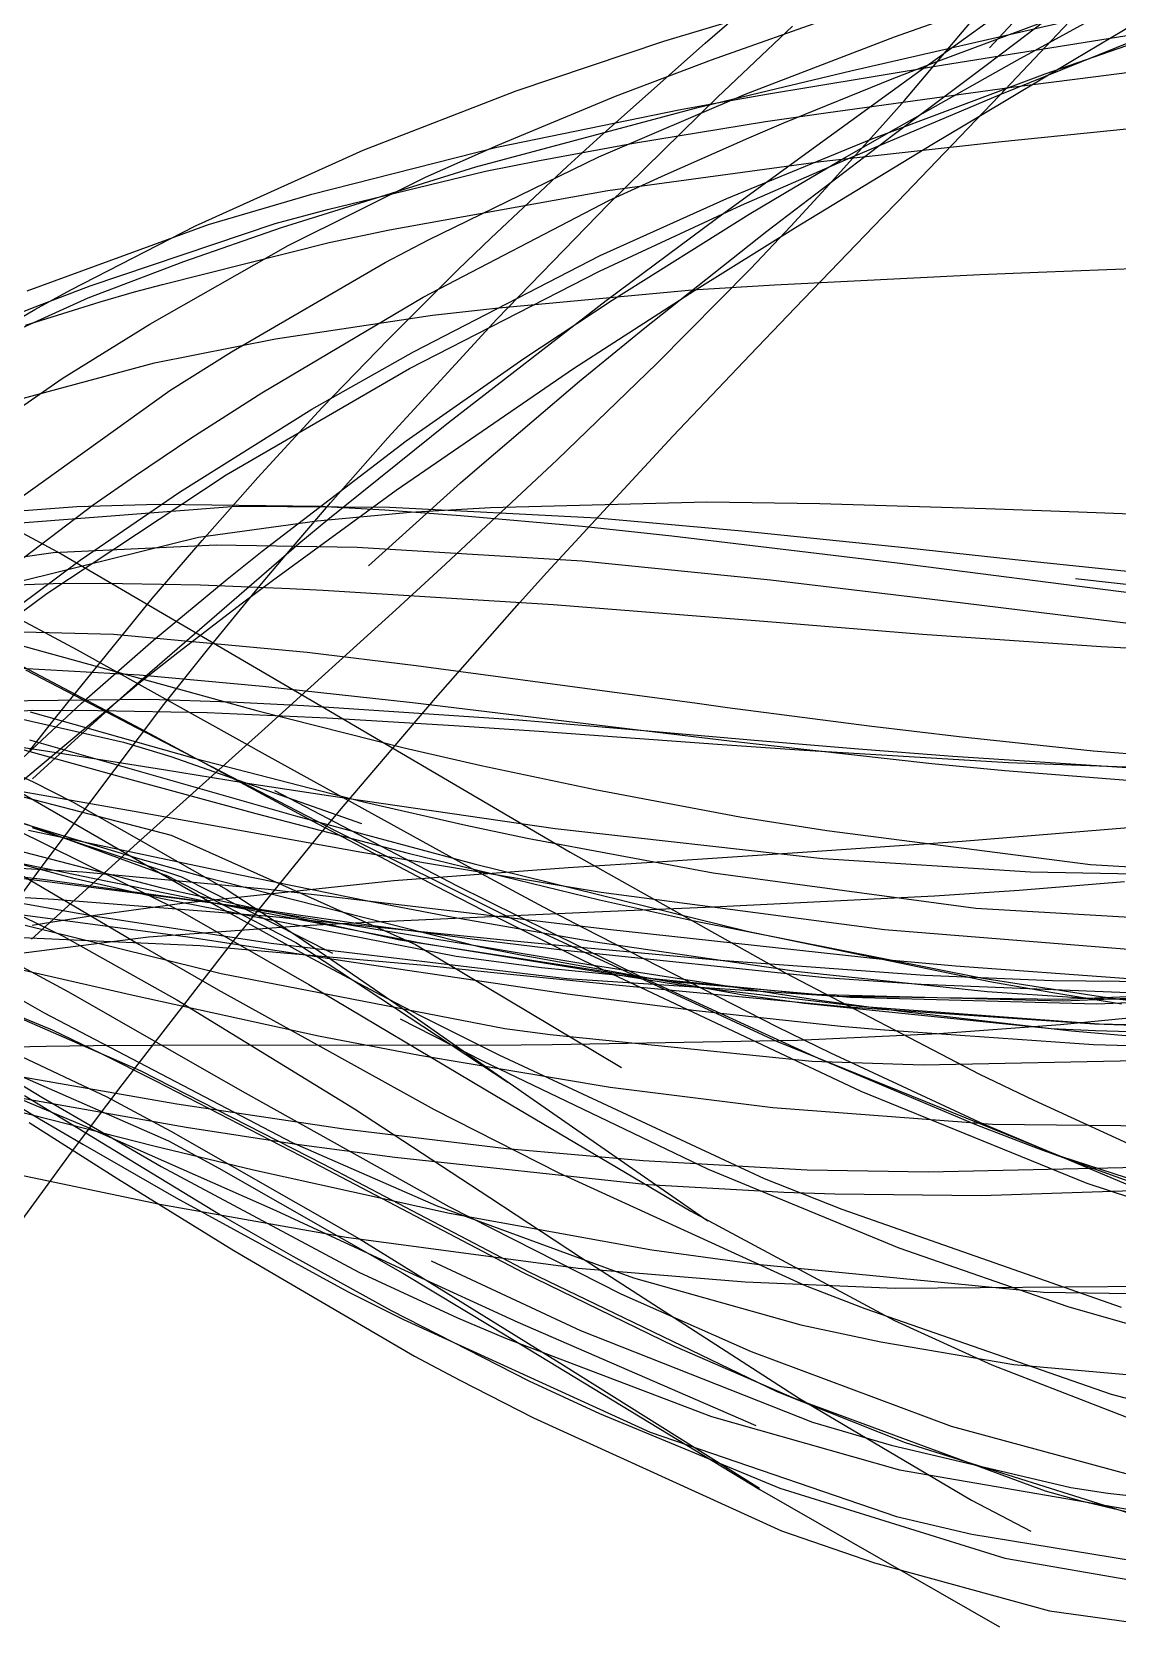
# Model space of a CAD drawing. Header units: metres. Extents: x -233 to 379, y -58 to 1087.
# Drawn here: x -15.9 to 26.9, y 376 to 439.7 of the extents above; entities that cross this region are included whole.
import ezdxf

# ---------------------------------------------------------------- set-up
doc = ezdxf.new("R2010")
doc.units = ezdxf.units.M

msp = doc.modelspace()

# ---------------------------------------------------------------- linework, layer by layer
for p, q in [((8.995, 439.345, -1234.188), (15.763, 441.375, -1228.329)), ((10.626, 439.264, -1244.518), (13.385, 441.65, -1240.085)), ((18.49, 437.007, -1206.075), (22.673, 441.962, -1197.32)), ((21.851, 439.075, -1227.184), (24.347, 441.779, -1222.36)), ((22.84, 439.253, -1232.904), (25.974, 441.634, -1227.749)), ((18.094, 439.511, -1222.006), (22.528, 441.083, -1217.765)), ((19.744, 438.534, -1218.497), (26.759, 441.149, -1211.564)), ((22.237, 437.199, -1240.064), (26.011, 441.196, -1232.537)), ((24.048, 437.965, -1230.729), (31.298, 440.901, -1223.142)), ((10.876, 438.605, -1229.926), (15.791, 440.343, -1225.581)), ((16.374, 438.167, -1225.629), (25.094, 440.173, -1218.749)), ((18.673, 437.867, -1247.713), (22.172, 440.39, -1243.511)), ((22.932, 438.588, -1240.84), (26.273, 440.428, -1237.069)), ((25.188, 438.619, -1237.744), (28.103, 440.358, -1234.408)), ((11.118, 437.13, -1244.3), (14.07, 439.936, -1239.086)), ((12.251, 437.264, -1227.543), (18.094, 439.511, -1222.006)), ((19.95, 438.393, -1229.636), (27.919, 439.667, -1223.56)), ((3.183, 437.381, -1239.156), (8.995, 439.345, -1234.188)), ((6.506, 435.594, -1250.716), (10.626, 439.264, -1244.518)), ((21.654, 438.359, -1234.797), (22.84, 439.253, -1232.904)), ((24.045, 438.058, -1227.539), (27.563, 439.275, -1224.395)), ((7.096, 437.169, -1233.255), (10.876, 438.605, -1229.926)), ((14.716, 437.529, -1233.486), (19.95, 438.393, -1229.636)), ((18.002, 437.859, -1220.208), (19.744, 438.534, -1218.497)), ((18.029, 435.637, -1240.288), (21.654, 438.359, -1234.797)), ((21.485, 436.409, -1241.822), (25.188, 438.619, -1237.744)), ((21.879, 438.004, -1242.006), (22.932, 438.588, -1240.84)), ((25.928, 437.934, -1211.032), (28.719, 438.293, -1208.87)), ((13.135, 437.403, -1228.14), (16.374, 438.167, -1225.629)), ((13.733, 436.117, -1224.383), (18.002, 437.859, -1220.208)), ((14.886, 435.129, -1252.087), (18.673, 437.867, -1247.713)), ((17.173, 435.48, -1233.55), (24.045, 438.058, -1227.539)), ((17.96, 435.788, -1246.194), (21.879, 438.004, -1242.006)), ((22.268, 437.237, -1232.542), (24.048, 437.965, -1230.729)), ((22.722, 437.525, -1213.474), (25.928, 437.934, -1211.032)), ((-2.86, 435.047, -1244.276), (3.183, 437.381, -1239.156)), ((2.45, 435.24, -1237.341), (7.096, 437.169, -1233.255)), ((6.434, 434.778, -1233.028), (12.251, 437.264, -1227.543)), ((6.813, 432.909, -1251.362), (11.118, 437.13, -1244.3)), ((10.289, 436.715, -1230.324), (13.135, 437.403, -1228.14)), ((11.108, 436.907, -1236.093), (13.135, 437.26, -1234.634)), ((13.135, 437.26, -1234.634), (14.716, 437.529, -1233.486)), ((15.395, 436.523, -1218.946), (22.722, 437.525, -1213.474)), ((16.163, 434.667, -1238.517), (22.268, 437.237, -1232.542)), ((17.76, 436.168, -1207.554), (18.49, 437.007, -1206.075)), ((18.21, 433.007, -1247.59), (22.237, 437.199, -1240.064)), ((1.594, 434.383, -1236.9), (10.289, 436.715, -1230.324)), ((2.422, 435.161, -1242.223), (9.659, 436.647, -1237.13)), ((9.659, 436.647, -1237.13), (11.108, 436.907, -1236.093)), ((13.007, 436.174, -1220.717), (15.395, 436.523, -1218.946)), ((19.572, 435.264, -1243.873), (21.485, 436.409, -1241.822)), ((7.808, 435.322, -1224.563), (13.007, 436.174, -1220.717)), ((12.347, 435.532, -1225.736), (13.733, 436.117, -1224.383)), ((15.381, 433.527, -1212.193), (17.76, 436.168, -1207.554)), ((16.066, 434.698, -1248.164), (17.96, 435.788, -1246.194)), ((22.204, 435.375, -1215.159), (29.825, 436.152, -1209.502)), ((-9.47, 432.064, -1249.839), (-2.86, 435.047, -1244.276)), ((-4.877, 433.311, -1247.313), (2.422, 435.161, -1242.223)), ((-0.392, 433.975, -1239.838), (2.45, 435.24, -1237.341)), ((4.103, 434.637, -1227.312), (7.808, 435.322, -1224.563)), ((5.202, 434.409, -1252.609), (6.506, 435.594, -1250.716)), ((9.05, 434.076, -1228.947), (12.347, 435.532, -1225.736)), ((11.08, 432.348, -1256.32), (14.886, 435.129, -1252.087)), ((11.482, 433.134, -1238.429), (17.173, 435.48, -1233.55)), ((13.059, 431.843, -1247.247), (18.029, 435.637, -1240.288)), ((14.199, 431.993, -1249.36), (19.572, 435.264, -1243.873)), ((15.191, 434.595, -1220.306), (22.204, 435.375, -1215.159)), ((-6.071, 431.988, -1242.648), (1.594, 434.383, -1236.9)), ((-0.28, 431.501, -1239.341), (6.434, 434.778, -1233.028)), ((1.967, 434.209, -1228.902), (4.103, 434.637, -1227.312)), ((2.181, 431.573, -1256.8), (5.202, 434.409, -1252.609)), ((6.799, 433.451, -1226.48), (15.191, 434.595, -1220.306)), ((12.06, 432.871, -1242.39), (16.163, 434.667, -1238.517)), ((14.186, 433.599, -1250.078), (16.066, 434.698, -1248.164)), ((-5.818, 431.278, -1244.613), (-0.392, 433.975, -1239.838)), ((-4.263, 432.707, -1233.601), (1.967, 434.209, -1228.902)), ((6.831, 433.052, -1231.106), (9.05, 434.076, -1228.947)), ((-8.957, 432.107, -1250.159), (-4.877, 433.311, -1247.313)), ((-1.82, 431.895, -1232.928), (6.799, 433.451, -1226.48)), ((6.493, 430.882, -1242.633), (11.482, 433.134, -1238.429)), ((12.371, 432.519, -1251.888), (14.186, 433.599, -1250.078)), ((14.009, 432.045, -1214.784), (15.381, 433.527, -1212.193)), ((-6.322, 432.153, -1235.17), (-4.263, 432.707, -1233.601)), ((-0.495, 429.25, -1238.226), (6.831, 433.052, -1231.106)), ((2.416, 428.381, -1257.999), (6.813, 432.909, -1251.362)), ((6.463, 430.273, -1247.463), (12.06, 432.871, -1242.39)), ((6.967, 429.131, -1257.011), (12.371, 432.519, -1251.888)), ((17.619, 432.394, -1248.667), (18.21, 433.007, -1247.59)), ((-16.107, 429.492, -1255.183), (-8.957, 432.107, -1250.159)), ((-14.383, 429.533, -1253.954), (-9.47, 432.064, -1249.839)), ((-13.621, 429.697, -1240.874), (-6.322, 432.153, -1235.17)), ((-9.93, 430.651, -1245.536), (-6.071, 431.988, -1242.648)), ((-4.198, 431.405, -1234.728), (-1.82, 431.895, -1232.928)), ((6.729, 429.109, -1260.963), (11.08, 432.348, -1256.32)), ((8.254, 428.034, -1253.446), (13.059, 431.843, -1247.247)), ((10.211, 429.506, -1253.245), (14.199, 431.993, -1249.36)), ((12.419, 430.368, -1217.699), (14.009, 432.045, -1214.784)), ((14.184, 428.827, -1254.651), (17.619, 432.394, -1248.667)), ((-11.275, 428.185, -1249.422), (-5.818, 431.278, -1244.613)), ((-10.775, 429.75, -1239.805), (-4.198, 431.405, -1234.728)), ((-1.989, 430.613, -1240.947), (-0.28, 431.501, -1239.341)), ((0.887, 430.33, -1258.539), (2.181, 431.573, -1256.8)), ((-13.698, 429.223, -1248.356), (-9.93, 430.651, -1245.536)), ((-8.054, 427.084, -1246.639), (-1.989, 430.613, -1240.947)), ((-0.874, 427.091, -1248.701), (6.493, 430.882, -1242.633)), ((-1.862, 427.592, -1262.078), (0.887, 430.33, -1258.539)), ((-1.029, 426.428, -1253.902), (6.463, 430.273, -1247.463)), ((8.719, 426.631, -1224.09), (12.419, 430.368, -1217.699)), ((13.362, 429.733, -1221.156), (21.478, 430.142, -1215.769)), ((21.478, 430.142, -1215.769), (23.766, 430.231, -1214.228)), ((23.766, 430.231, -1214.228), (27.824, 430.382, -1211.463)), ((-15.802, 428.76, -1255.14), (-14.383, 429.533, -1253.954)), ((-15.793, 428.869, -1242.599), (-13.621, 429.697, -1240.874)), ((-13.23, 429.059, -1241.726), (-11.867, 429.45, -1240.658)), ((-11.867, 429.45, -1240.658), (-10.775, 429.75, -1239.805)), ((2.366, 428.814, -1228.449), (10.117, 429.529, -1223.3)), ((5.438, 426.427, -1257.664), (10.211, 429.506, -1253.245)), ((10.117, 429.529, -1223.3), (13.362, 429.733, -1221.156)), ((-21.746, 425.573, -1254.405), (-13.698, 429.223, -1248.356)), ((-18.867, 426.972, -1257.695), (-15.802, 428.76, -1255.14)), ((-17.354, 428.237, -1243.85), (-15.793, 428.869, -1242.599)), ((-16.168, 428.135, -1244.057), (-13.23, 429.059, -1241.726)), ((-6.857, 425.474, -1244.401), (-0.495, 429.25, -1238.226)), ((-0.119, 428.533, -1230.112), (2.366, 428.814, -1228.449)), ((0.515, 424.306, -1267.222), (6.729, 429.109, -1260.963)), ((3.479, 426.829, -1260.168), (6.967, 429.131, -1257.011)), ((12.401, 426.969, -1257.639), (14.184, 428.827, -1254.651)), ((-14.723, 426.031, -1252.465), (-11.275, 428.185, -1249.422)), ((-6.31, 427.598, -1234.325), (-0.119, 428.533, -1230.112)), ((-1.884, 423.689, -1263.957), (2.416, 428.381, -1257.999)), ((5.677, 425.927, -1256.597), (8.254, 428.034, -1253.446)), ((-11.088, 426.658, -1237.649), (-6.31, 427.598, -1234.325)), ((-4.467, 424.887, -1265.27), (-1.862, 427.592, -1262.078)), ((-10.478, 425.562, -1248.913), (-8.054, 427.084, -1246.639)), ((-4.88, 424.821, -1251.943), (-0.874, 427.091, -1248.701)), ((-1.157, 423.571, -1264.151), (3.479, 426.829, -1260.168)), ((9.36, 423.763, -1262.496), (12.401, 426.969, -1257.639)), ((-17.976, 424.795, -1242.613), (-11.088, 426.658, -1237.649)), ((-8.262, 422.231, -1259.772), (-1.029, 426.428, -1253.902)), ((-1.558, 421.624, -1263.685), (5.438, 426.427, -1257.664)), ((4.791, 422.829, -1230.416), (8.719, 426.631, -1224.09)), ((-18.838, 423.192, -1256.097), (-14.723, 426.031, -1252.465)), ((-17.095, 420.82, -1255.092), (-10.478, 425.562, -1248.913)), ((-9.655, 423.682, -1247.112), (-6.857, 425.474, -1244.401)), ((1.91, 422.72, -1260.937), (5.677, 425.927, -1256.597)), ((-10.093, 421.552, -1256.078), (-4.88, 424.821, -1251.943)), ((-7.013, 422.127, -1268.241), (-4.467, 424.887, -1265.27)), ((-4.245, 420.467, -1271.768), (0.515, 424.306, -1267.222)), ((-11.839, 422.212, -1249.227), (-9.655, 423.682, -1247.112)), ((-6.843, 419.218, -1268.714), (-1.157, 423.571, -1264.151)), ((-4.141, 421.128, -1266.911), (-1.884, 423.689, -1263.957)), ((5.023, 419.07, -1268.916), (9.36, 423.763, -1262.496)), ((-22.075, 423.075, -1209.349), (-14.768, 419.116, -1201.493)), ((0.385, 418.711, -1236.996), (4.791, 422.829, -1230.416)), ((0.982, 421.914, -1261.976), (1.91, 422.72, -1260.937)), ((-15.328, 417.553, -1265.175), (-8.262, 422.231, -1259.772)), ((-13.502, 421.05, -1250.835), (-11.839, 422.212, -1249.227)), ((-9.211, 419.649, -1270.693), (-7.013, 422.127, -1268.241)), ((-2.643, 418.642, -1265.83), (0.982, 421.914, -1261.976)), ((-18.012, 417.63, -1255.176), (-13.502, 421.05, -1250.835)), ((-16.545, 420.334, -1236.044), (-7.865, 421.005, -1229.191)), ((-14.152, 420.987, -1233.43), (-10.936, 421.073, -1230.995)), ((-14.021, 418.863, -1259.136), (-10.093, 421.552, -1256.078)), ((-10.936, 421.073, -1230.995), (-4.574, 420.993, -1226.275)), ((-7.865, 421.005, -1229.191), (-1.8, 420.966, -1224.577)), ((-6.437, 418.065, -1267.621), (-1.558, 421.624, -1263.685)), ((-5.926, 419.046, -1269.155), (-4.141, 421.128, -1266.911)), ((-4.574, 420.993, -1226.275), (-2.001, 420.85, -1224.409)), ((2.167, 420.947, -1221.779), (10.692, 421.171, -1215.117)), ((10.692, 421.171, -1215.117), (15.15, 421.106, -1211.687)), ((15.15, 421.106, -1211.687), (21.699, 420.913, -1206.639)), ((-18.49, 420.658, -1236.795), (-14.152, 420.987, -1233.43)), ((-9.345, 419.771, -1231.132), (-4.671, 420.425, -1227.259)), ((-5.391, 419.525, -1272.839), (-4.245, 420.467, -1271.768)), ((-4.671, 420.425, -1227.259), (-1.001, 420.759, -1224.296)), ((-2.001, 420.85, -1224.409), (0.984, 420.634, -1222.259)), ((-1.8, 420.966, -1224.577), (6.358, 420.536, -1218.486)), ((-1.001, 420.759, -1224.296), (2.167, 420.947, -1221.779)), ((0.984, 420.634, -1222.259), (5.779, 420.205, -1218.829)), ((6.358, 420.536, -1218.486), (8.418, 420.361, -1216.962)), ((8.418, 420.361, -1216.962), (12.084, 420.021, -1214.245)), ((21.699, 420.913, -1206.639), (25.356, 420.775, -1203.785)), ((25.356, 420.775, -1203.785), (27.775, 420.685, -1201.87)), ((-22.78, 419.957, -1209.553), (-14.13, 415.336, -1200.186)), ((-17.347, 417.807, -1238.114), (-9.345, 419.771, -1231.132)), ((5.779, 420.205, -1218.829), (9.322, 419.826, -1216.305)), ((9.322, 419.826, -1216.305), (18.199, 418.766, -1209.964)), ((12.084, 420.021, -1214.245), (18.625, 419.35, -1209.366)), ((-22.995, 418.001, -1240.956), (-15.082, 419.177, -1234.541)), ((-15.082, 419.177, -1234.541), (-8.657, 419.472, -1229.539)), ((-14.768, 419.116, -1201.493), (-12.922, 418.047, -1199.755)), ((-11.667, 414.093, -1278.375), (-5.391, 419.525, -1272.839)), ((-11.174, 417.357, -1272.795), (-9.211, 419.649, -1270.693)), ((-8.657, 419.472, -1229.539), (-3.096, 419.388, -1225.316)), ((-8.218, 418.123, -1269.781), (-6.843, 419.218, -1268.714)), ((-3.096, 419.388, -1225.316), (5.787, 418.848, -1218.68)), ((18.625, 419.35, -1209.366), (22.853, 418.893, -1206.158)), ((-18.124, 415.806, -1262.265), (-14.021, 418.863, -1259.136)), ((-6.859, 417.939, -1270.3), (-5.926, 419.046, -1269.155)), ((-1.57, 416.913, -1239.789), (0.385, 418.711, -1236.996)), ((4.393, 418.38, -1269.82), (5.023, 419.07, -1268.916)), ((5.787, 418.848, -1218.68), (13.205, 418.09, -1213.182)), ((18.199, 418.766, -1209.964), (27.44, 417.579, -1203.217)), ((22.853, 418.893, -1206.158), (31.169, 418.023, -1199.674)), ((-19.445, 417.806, -1232.05), (-14.714, 417.959, -1228.572)), ((-14.714, 417.959, -1228.572), (-12.352, 417.952, -1226.892)), ((-12.922, 418.047, -1199.755), (-4.362, 413.024, -1192.233)), ((-12.352, 417.952, -1226.892), (-9.274, 417.89, -1224.742)), ((-11.126, 415.708, -1271.962), (-8.218, 418.123, -1269.781)), ((-9.274, 417.89, -1224.742), (-5.742, 417.757, -1222.325)), ((-8.998, 415.329, -1272.822), (-6.859, 417.939, -1270.3)), ((-7.62, 417.181, -1268.55), (-6.437, 418.065, -1267.621)), ((3.316, 417.19, -1271.338), (4.393, 418.38, -1269.82)), ((13.205, 418.09, -1213.182), (20.789, 417.18, -1207.504)), ((25.24, 418.145, -1203.9), (32.575, 417.325, -1198.271)), ((-20.721, 413.553, -1269.087), (-15.328, 417.553, -1265.175)), ((-14.559, 413.189, -1276.199), (-11.174, 417.357, -1272.795)), ((-10.162, 415.228, -1270.492), (-7.62, 417.181, -1268.55)), ((-5.742, 417.757, -1222.325), (-4.438, 417.691, -1221.446)), ((-4.438, 417.691, -1221.446), (4.641, 417.126, -1215.426)), ((-0.005, 413.428, -1275.755), (3.316, 417.19, -1271.338)), ((20.789, 417.18, -1207.504), (30.075, 416.039, -1200.34)), ((-6.738, 412.234, -1246.65), (-1.57, 416.913, -1239.789)), ((4.641, 417.126, -1215.426), (12.949, 416.457, -1210.07)), ((-21.394, 416.181, -1234.819), (-12.696, 415.948, -1228.464)), ((-12.696, 415.948, -1228.464), (-5.065, 415.236, -1223.234)), ((12.949, 416.457, -1210.07), (19.206, 415.954, -1206.049)), ((19.206, 415.954, -1206.049), (26.247, 415.466, -1201.448)), ((-17.472, 415.823, -1198.019), (-15.82, 415.357, -1196.173)), ((-15.82, 415.357, -1196.173), (-7.016, 412.927, -1187.058)), ((-14.13, 415.336, -1200.186), (-11.464, 413.849, -1197.659)), ((-13.966, 413.233, -1274.007), (-11.126, 415.708, -1271.962)), ((-10.712, 413.181, -1274.761), (-8.998, 415.329, -1272.822)), ((26.247, 415.466, -1201.448), (28.634, 415.341, -1199.844)), ((-17.86, 414.69, -1231.12), (-11.675, 414.343, -1226.707)), ((-17.231, 415.177, -1217.126), (-11.622, 412.219, -1209.978)), ((-11.639, 414.068, -1271.594), (-10.162, 415.228, -1270.492)), ((-5.065, 415.236, -1223.234), (-0.759, 414.707, -1220.393)), ((-0.759, 414.707, -1220.393), (7.454, 413.614, -1215.081)), ((-17.228, 409.4, -1275.513), (-11.639, 414.068, -1271.594)), ((-16.173, 414.545, -1214.145), (-12.96, 412.871, -1210.263)), ((-12.431, 413.416, -1279.033), (-11.667, 414.093, -1278.375)), ((-11.675, 414.343, -1226.707), (-6.818, 413.902, -1223.377)), ((-17.742, 413.311, -1236.142), (-11.287, 413.385, -1231.282)), ((-15.895, 410.246, -1281.908), (-12.431, 413.416, -1279.033)), ((-11.464, 413.849, -1197.659), (-6.596, 411.132, -1193.278)), ((-11.287, 413.385, -1231.282), (-8.082, 413.279, -1228.972)), ((-6.818, 413.902, -1223.377), (-0.91, 413.256, -1219.436)), ((-3.644, 409.151, -1280.232), (-0.005, 413.428, -1275.755)), ((7.454, 413.614, -1215.081), (10.226, 413.235, -1213.315)), ((-23.53, 412.47, -1234.056), (-15.878, 412.945, -1227.944)), ((-18.204, 409.285, -1276.881), (-13.966, 413.233, -1274.007)), ((-18.024, 412.995, -1222.695), (-12.309, 411.692, -1215.642)), ((-15.993, 412.887, -1194.488), (-9.517, 411.06, -1187.375)), ((-15.878, 412.945, -1227.944), (-13.303, 412.943, -1226.013)), ((-15.509, 406.793, -1279.7), (-10.712, 413.181, -1274.761)), ((-15.193, 412.39, -1276.818), (-14.559, 413.189, -1276.199)), ((-13.303, 412.943, -1226.013), (-9.012, 412.854, -1222.876)), ((-12.96, 412.871, -1210.263), (-11.814, 412.273, -1208.964)), ((-9.012, 412.854, -1222.876), (-4.272, 412.649, -1219.52)), ((-8.082, 413.279, -1228.972), (-5.19, 413.134, -1226.93)), ((-7.016, 412.927, -1187.058), (-1.234, 411.471, -1182.064)), ((-5.19, 413.134, -1226.93), (3.281, 412.566, -1221.09)), ((-4.362, 413.024, -1192.233), (5.312, 407.344, -1185.005)), ((-0.91, 413.256, -1219.436), (7.233, 412.272, -1214.136)), ((10.226, 413.235, -1213.315), (11.508, 413.062, -1212.499)), ((11.508, 413.062, -1212.499), (17.1, 412.332, -1208.935)), ((-16.002, 411.356, -1277.596), (-15.193, 412.39, -1276.818)), ((-11.814, 412.273, -1208.964), (-3.961, 408.202, -1200.589)), ((-11.768, 407.7, -1252.792), (-6.738, 412.234, -1246.65)), ((-11.622, 412.219, -1209.978), (-4.872, 408.59, -1202.426)), ((-4.272, 412.649, -1219.52), (0.731, 412.349, -1216.078)), ((0.731, 412.349, -1216.078), (4.09, 412.117, -1213.815)), ((3.281, 412.566, -1221.09), (7.013, 412.248, -1218.597)), ((4.09, 412.117, -1213.815), (11.114, 411.613, -1209.142)), ((7.013, 412.248, -1218.597), (12.578, 411.765, -1214.917)), ((7.233, 412.272, -1214.136), (11.588, 411.744, -1211.343)), ((17.1, 412.332, -1208.935), (20.653, 411.908, -1206.654)), ((-17.964, 411.865, -1211.321), (-12.394, 410.32, -1204.584)), ((-17.533, 411.674, -1222.455), (-15.46, 411.354, -1220.812)), ((-16.015, 411.78, -1212.96), (-5.518, 408.786, -1201.946)), ((-12.309, 411.692, -1215.642), (-10.442, 411.126, -1213.392)), ((-1.234, 411.471, -1182.064), (1.801, 410.773, -1179.724)), ((11.114, 411.613, -1209.142), (14.537, 411.375, -1206.887)), ((11.588, 411.744, -1211.343), (19.566, 410.842, -1206.221)), ((12.578, 411.765, -1214.917), (16.682, 411.421, -1212.218)), ((20.653, 411.908, -1206.654), (25.931, 411.348, -1203.223)), ((-18.137, 411.154, -1210.7), (-15.876, 410.129, -1206.326)), ((-15.46, 411.354, -1220.812), (-10.736, 410.605, -1217.268)), ((-10.442, 411.126, -1213.392), (-2.921, 408.476, -1204.394)), ((-9.517, 411.06, -1187.375), (-2.837, 409.335, -1181.055)), ((-6.596, 411.132, -1193.278), (1.28, 406.789, -1186.763)), ((14.537, 411.375, -1206.887), (22.592, 410.881, -1201.563)), ((16.682, 411.421, -1212.218), (20.398, 411.134, -1209.77)), ((19.566, 410.842, -1206.221), (22.446, 410.569, -1204.351)), ((20.398, 411.134, -1209.77), (28.858, 410.588, -1204.143)), ((22.592, 410.881, -1201.563), (31.936, 410.539, -1195.257)), ((25.931, 411.348, -1203.223), (34.995, 410.632, -1197.15)), ((-19.228, 410.249, -1223.076), (-11.88, 408.973, -1217.697)), ((-17.232, 410.203, -1191.819), (-8.557, 405.192, -1181.99)), ((-12.394, 410.32, -1204.584), (-7.091, 408.875, -1198.826)), ((-10.736, 410.605, -1217.268), (-7.508, 410.09, -1215.036)), ((1.801, 410.773, -1179.724), (6.292, 409.817, -1176.512)), ((22.446, 410.569, -1204.351), (29.255, 410.029, -1199.861)), ((-22, 409.781, -1200.305), (-14.488, 405.359, -1191.148)), ((-18.38, 410.079, -1223.181), (-10.423, 408.015, -1210.173)), ((-15.876, 410.129, -1206.326), (-14.296, 409.325, -1203.333)), ((-7.508, 410.09, -1215.036), (-4.22, 409.579, -1212.883)), ((-6.357, 409.777, -1202.626), (0.829, 406.029, -1195.582)), ((-4.22, 409.579, -1212.883), (4.712, 408.288, -1207.43)), ((6.292, 409.817, -1176.512), (11.999, 408.745, -1172.834)), ((-18.957, 409.333, -1196.738), (-15.796, 408.331, -1193.306)), ((-14.296, 409.325, -1203.333), (-8.262, 405.891, -1192.248)), ((-11.88, 408.973, -1217.697), (-2.91, 407.348, -1211.961)), ((-4.577, 408.036, -1281.337), (-3.644, 409.151, -1280.232)), ((-2.837, 409.335, -1181.055), (1.19, 408.413, -1177.731)), ((-16.585, 408.262, -1203.076), (-10.078, 405.029, -1191.67)), ((-16.215, 408.474, -1222.743), (-10.57, 406.421, -1212.999)), ((-15.914, 408.323, -1226.003), (-10.02, 406.376, -1216.608)), ((-15.796, 408.331, -1193.306), (-11.657, 407.09, -1189.149)), ((-7.091, 408.875, -1198.826), (-1.085, 407.305, -1192.927)), ((-5.518, 408.786, -1201.946), (1.517, 406.887, -1195.793)), ((-4.872, 408.59, -1202.426), (-0.002, 406.021, -1197.623)), ((1.19, 408.413, -1177.731), (3.618, 407.906, -1175.884)), ((4.712, 408.288, -1207.43), (15.277, 407.098, -1201.678)), ((11.999, 408.745, -1172.834), (15.434, 408.199, -1170.854)), ((20.763, 407.784, -1206.104), (28.877, 408.446, -1200.801)), ((-21.013, 408.128, -1189.184), (-14.316, 406.339, -1182.958)), ((-16.051, 408.219, -1225.169), (-7.772, 406.466, -1218.53)), ((-15.937, 403.922, -1257.525), (-11.768, 407.7, -1252.792)), ((-10.423, 408.015, -1210.173), (-0.795, 403.704, -1194.701)), ((-7.954, 403.868, -1285.086), (-4.577, 408.036, -1281.337)), ((-3.961, 408.202, -1200.589), (2.857, 404.804, -1194.362)), ((3.618, 407.906, -1175.884), (10.946, 406.539, -1170.739)), ((14.866, 407.372, -1210.041), (20.763, 407.784, -1206.104)), ((15.434, 408.199, -1170.854), (25.825, 406.865, -1165.479)), ((-22.607, 407.072, -1229.186), (-15.49, 406.287, -1223.384)), ((-16.862, 407.518, -1192.013), (-10.791, 405.94, -1186.658)), ((-11.657, 407.09, -1189.149), (-9.176, 406.395, -1186.861)), ((-2.91, 407.348, -1211.961), (6.532, 405.775, -1206.668)), ((-1.085, 407.305, -1192.927), (6.464, 405.467, -1186.282)), ((5.228, 406.743, -1216.779), (8.954, 406.987, -1214.123)), ((5.312, 407.344, -1185.005), (13.78, 402.592, -1179.563)), ((8.954, 406.987, -1214.123), (14.866, 407.372, -1210.041)), ((15.277, 407.098, -1201.678), (23.459, 406.569, -1197.555)), ((-19.518, 406.381, -1207.887), (-14.664, 404.022, -1199.884)), ((-18.955, 406.864, -1236.541), (-13.913, 406.569, -1232.444)), ((-17.046, 406.418, -1234.889), (-8.589, 405.33, -1228.624)), ((-16.696, 405.162, -1280.861), (-15.509, 406.793, -1279.7)), ((-16.429, 406.928, -1223.463), (-13.521, 406.326, -1220.903)), ((-13.913, 406.569, -1232.444), (-6.605, 405.887, -1227)), ((-10.57, 406.421, -1212.999), (-5.51, 403.781, -1204.292)), ((-10.02, 406.376, -1216.608), (-4.065, 403.364, -1207.231)), ((-9.176, 406.395, -1186.861), (1.761, 403.619, -1177.764)), ((-7.772, 406.466, -1218.53), (-2.674, 405.425, -1214.962)), ((-1.652, 406.229, -1221.981), (5.228, 406.743, -1216.779)), ((1.28, 406.789, -1186.763), (4.249, 405.199, -1184.523)), ((1.517, 406.887, -1195.793), (12.282, 404.237, -1187.545)), ((10.946, 406.539, -1170.739), (21.307, 405.14, -1164.652)), ((23.459, 406.569, -1197.555), (29.899, 406.453, -1194.381)), ((25.825, 406.865, -1165.479), (36.427, 406.217, -1161.055)), ((-19.2, 405.845, -1209.24), (-13.577, 404.854, -1203.259)), ((-15.49, 406.287, -1223.384), (-6.851, 405.083, -1217.278)), ((-14.316, 406.339, -1182.958), (-10.831, 405.533, -1180.2)), ((-13.521, 406.326, -1220.903), (-8.287, 405.256, -1216.604)), ((-10.791, 405.94, -1186.658), (-1.414, 403.893, -1179.674)), ((-9.995, 405.335, -1228.929), (-1.652, 406.229, -1221.981)), ((-8.262, 405.891, -1192.248), (-6.511, 404.744, -1189.218)), ((-6.605, 405.887, -1227), (-4.331, 405.629, -1225.444)), ((-0.002, 406.021, -1197.623), (1.893, 405.05, -1195.891)), ((0.829, 406.029, -1195.582), (8.159, 402.405, -1189.305)), ((6.532, 405.775, -1206.668), (17.7, 404.293, -1201.034)), ((19.68, 405.625, -1202.272), (23.011, 405.851, -1200.07)), ((23.011, 405.851, -1200.07), (27.173, 406.189, -1197.338)), ((-20.548, 405.124, -1201.067), (-14.477, 401.84, -1192.058)), ((-16.18, 405.565, -1228.573), (-15.059, 405.494, -1227.656)), ((-15.059, 405.494, -1227.656), (-6.549, 404.826, -1220.978)), ((-14.488, 405.359, -1191.148), (-11.706, 403.723, -1188.195)), ((-13.438, 404.861, -1231.986), (-9.995, 405.335, -1228.929)), ((-10.831, 405.533, -1180.2), (0.817, 403.25, -1172.245)), ((-8.589, 405.33, -1228.624), (-6.994, 405.075, -1227.568)), ((-8.557, 405.192, -1181.99), (-5.069, 403.263, -1178.613)), ((-8.287, 405.256, -1216.604), (-0.513, 403.761, -1210.844)), ((-6.994, 405.075, -1227.568), (1.569, 403.664, -1222.165)), ((-6.851, 405.083, -1217.278), (-3.228, 404.568, -1215.018)), ((-4.331, 405.629, -1225.444), (-2.785, 405.449, -1224.413)), ((-2.785, 405.449, -1224.413), (6.788, 404.317, -1218.278)), ((-2.674, 405.425, -1214.962), (0.696, 404.785, -1212.761)), ((4.249, 405.199, -1184.523), (5.858, 404.354, -1183.349)), ((6.263, 404.993, -1211.596), (10.955, 405.19, -1208.251)), ((6.464, 405.467, -1186.282), (10.129, 404.657, -1183.386)), ((10.955, 405.19, -1208.251), (19.68, 405.625, -1202.272)), ((21.307, 405.14, -1164.652), (33.387, 404.441, -1159.023)), ((-21.499, 404.476, -1191.58), (-15.433, 401.007, -1183.69)), ((-17.57, 405.048, -1228.864), (-9.864, 404.025, -1222.532)), ((-16.189, 404.47, -1196.724), (-8.457, 402.564, -1190.134)), ((-15.912, 404.469, -1234.261), (-14.69, 404.669, -1233.127)), ((-14.69, 404.669, -1233.127), (-13.438, 404.861, -1231.986)), ((-13.577, 404.854, -1203.259), (-6.483, 403.758, -1196.419)), ((-11.317, 404.005, -1225.796), (-5.189, 404.456, -1220.502)), ((-10.078, 405.029, -1191.67), (-4.998, 402.135, -1183.423)), ((-6.549, 404.826, -1220.978), (2.674, 403.892, -1214.5)), ((-6.511, 404.744, -1189.218), (-5.219, 403.876, -1187.032)), ((-5.189, 404.456, -1220.502), (-2.412, 404.602, -1218.264)), ((-3.228, 404.568, -1215.018), (1.446, 403.936, -1212.26)), ((-2.412, 404.602, -1218.264), (6.263, 404.993, -1211.596)), ((0.696, 404.785, -1212.761), (6.123, 403.838, -1209.384)), ((1.893, 405.05, -1195.891), (5.806, 403.089, -1192.459)), ((2.857, 404.804, -1194.362), (13.445, 399.89, -1185.942)), ((10.129, 404.657, -1183.386), (21.576, 402.377, -1175.085)), ((-18.951, 403.026, -1233.134), (-11.317, 404.005, -1225.796)), ((-16.297, 403.985, -1234.578), (-9.279, 403.664, -1228.995)), ((-14.664, 404.022, -1199.884), (-10.204, 401.529, -1192.931)), ((-12.358, 398.168, -1289.48), (-7.954, 403.868, -1285.086)), ((-9.864, 404.025, -1222.532), (-3.241, 403.013, -1217.811)), ((-5.219, 403.876, -1187.032), (-1.106, 401.053, -1180.267)), ((-1.414, 403.893, -1179.674), (9.168, 402.254, -1173.469)), ((1.446, 403.936, -1212.26), (5.1, 403.484, -1210.223)), ((2.674, 403.892, -1214.5), (4.858, 403.675, -1213.077)), ((5.858, 404.354, -1183.349), (13.466, 400.453, -1178.001)), ((6.123, 403.838, -1209.384), (14.315, 402.636, -1204.598)), ((6.788, 404.317, -1218.278), (17.727, 403.11, -1211.891)), ((12.282, 404.237, -1187.545), (21.862, 402.242, -1181.291)), ((17.7, 404.293, -1201.034), (27.97, 403.464, -1196.194)), ((-19.282, 403.391, -1217.256), (-11.922, 401.706, -1210.242)), ((-11.706, 403.723, -1188.195), (-8.573, 401.916, -1185.061)), ((-9.279, 403.664, -1228.995), (-0.437, 402.887, -1222.758)), ((-6.483, 403.758, -1196.419), (5.182, 402.366, -1186.533)), ((-5.51, 403.781, -1204.292), (2.847, 398.282, -1189.91)), ((-5.069, 403.263, -1178.613), (-2.171, 401.717, -1175.992)), ((-0.795, 403.704, -1194.701), (7.33, 398.857, -1181.783)), ((-0.513, 403.761, -1210.844), (9.875, 402.078, -1204.027)), ((0.817, 403.25, -1172.245), (4.176, 402.8, -1170.487)), ((1.569, 403.664, -1222.165), (5.963, 402.937, -1219.654)), ((1.761, 403.619, -1177.764), (3.354, 403.297, -1176.68)), ((3.354, 403.297, -1176.68), (12.129, 401.717, -1171.144)), ((4.858, 403.675, -1213.077), (11.221, 403.088, -1209.031)), ((5.1, 403.484, -1210.223), (15.361, 402.403, -1204.82)), ((-20.587, 402.6, -1213.489), (-15.119, 400.339, -1202.905)), ((-8.457, 402.564, -1190.134), (2.731, 400.395, -1182.483)), ((-3.241, 403.013, -1217.811), (5.198, 401.763, -1212.458)), ((-0.437, 402.887, -1222.758), (2.171, 402.619, -1221.098)), ((2.171, 402.619, -1221.098), (7.243, 402.102, -1217.99)), ((4.176, 402.8, -1170.487), (14.831, 401.749, -1165.634)), ((5.806, 403.089, -1192.459), (16.772, 397.916, -1183.695)), ((5.963, 402.937, -1219.654), (15.122, 401.514, -1214.709)), ((11.221, 403.088, -1209.031), (19.296, 402.503, -1204.095)), ((13.78, 402.592, -1179.563), (21.455, 398.592, -1175.179)), ((14.315, 402.636, -1204.598), (21.75, 401.857, -1200.506)), ((17.727, 403.11, -1211.891), (20.504, 402.867, -1210.354)), ((20.504, 402.867, -1210.354), (27.327, 402.37, -1206.613)), ((-8.573, 401.916, -1185.061), (-0.054, 397.192, -1177.27)), ((-4.998, 402.135, -1183.423), (1.978, 397.968, -1172.909)), ((5.182, 402.366, -1186.533), (15.843, 401.665, -1178.918)), ((7.243, 402.102, -1217.99), (16.273, 401.253, -1212.783)), ((8.159, 402.405, -1189.305), (15.091, 399.219, -1184.049)), ((9.168, 402.254, -1173.469), (16.352, 401.635, -1170.161)), ((9.875, 402.078, -1204.027), (16.7, 401.28, -1199.984)), ((15.361, 402.403, -1204.82), (19.146, 402.14, -1202.967)), ((19.146, 402.14, -1202.967), (30.146, 401.694, -1197.721)), ((19.296, 402.503, -1204.095), (24.329, 402.29, -1201.088)), ((21.576, 402.377, -1175.085), (26.217, 401.652, -1172.182)), ((21.862, 402.242, -1181.291), (24.257, 401.824, -1179.889)), ((24.329, 402.29, -1201.088), (32.975, 402.191, -1195.921)), ((24.713, 401.549, -1173.421), (35.815, 401.995, -1167.303)), ((-22.209, 401.733, -1200.666), (-15.525, 397.678, -1191.379)), ((-18.091, 401.545, -1209.152), (-11.63, 398.719, -1197.232)), ((-14.477, 401.84, -1192.058), (-12.659, 400.8, -1189.677)), ((-11.922, 401.706, -1210.242), (-4.616, 400.109, -1204.306)), ((-10.204, 401.529, -1192.931), (-3.198, 397.227, -1182.729)), ((-2.171, 401.717, -1175.992), (-0.602, 400.907, -1174.643)), ((5.198, 401.763, -1212.458), (10.282, 401.108, -1209.554)), ((12.129, 401.717, -1171.144), (14.553, 401.396, -1169.849)), ((14.553, 401.396, -1169.849), (24.272, 400.396, -1165.13)), ((14.831, 401.749, -1165.634), (24.745, 401.486, -1162.243)), ((15.122, 401.514, -1214.709), (18.468, 401.068, -1213.009)), ((15.843, 401.665, -1178.918), (24.713, 401.549, -1173.421)), ((16.273, 401.253, -1212.783), (25.989, 400.578, -1207.543)), ((16.352, 401.635, -1170.161), (26.075, 401.371, -1166.435)), ((16.7, 401.28, -1199.984), (26.174, 400.574, -1194.647)), ((21.75, 401.857, -1200.506), (25.314, 401.621, -1198.594)), ((24.257, 401.824, -1179.889), (27.052, 401.37, -1178.305)), ((24.745, 401.486, -1162.243), (31.263, 401.746, -1160.481)), ((25.314, 401.621, -1198.594), (29.647, 401.443, -1196.28)), ((26.075, 401.371, -1166.435), (29.766, 401.513, -1165.256)), ((26.217, 401.652, -1172.182), (27.892, 401.426, -1171.191)), ((-22.475, 400.936, -1201.184), (-15.618, 396.834, -1193.571)), ((-15.433, 401.007, -1183.69), (-5.66, 395.899, -1173.164)), ((-12.659, 400.8, -1189.677), (-9.127, 398.774, -1185.309)), ((-1.39, 400.775, -1176.312), (1.844, 399.113, -1173.558)), ((-1.106, 401.053, -1180.267), (1.352, 399.331, -1176.445)), ((-0.602, 400.907, -1174.643), (2.499, 399.349, -1172.078)), ((10.282, 401.108, -1209.554), (15.982, 400.49, -1206.475)), ((18.468, 401.068, -1213.009), (25.08, 400.297, -1209.712)), ((24.643, 400.55, -1197.093), (29.028, 400.983, -1194.516)), ((-20.616, 400.379, -1220.705), (-10.539, 395.96, -1204.84)), ((-18.9, 400.492, -1219.289), (-12.965, 397.7, -1210.291)), ((-15.119, 400.339, -1202.905), (-13.187, 399.404, -1199.506)), ((-4.616, 400.109, -1204.306), (-0.64, 399.338, -1201.48)), ((2.731, 400.395, -1182.483), (4.514, 400.159, -1181.516)), ((4.514, 400.159, -1181.516), (14.838, 399.1, -1176.43)), ((13.466, 400.453, -1178.001), (15.579, 399.432, -1176.621)), ((14.277, 399.936, -1203.279), (19.846, 400.201, -1199.928)), ((15.982, 400.49, -1206.475), (17.707, 400.34, -1205.579)), ((17.707, 400.34, -1205.579), (25.948, 399.766, -1201.384)), ((19.846, 400.201, -1199.928), (24.643, 400.55, -1197.093)), ((24.272, 400.396, -1165.13), (26.027, 400.312, -1164.416)), ((25.08, 400.297, -1209.712), (33.274, 399.613, -1205.687)), ((25.989, 400.578, -1207.543), (29.332, 400.456, -1205.793)), ((26.027, 400.312, -1164.416), (32.067, 400.153, -1162.101)), ((26.174, 400.574, -1194.647), (30.479, 400.474, -1192.293)), ((-18.932, 399.611, -1226.782), (-15.357, 399.697, -1223.827)), ((-15.357, 399.697, -1223.827), (-13.486, 399.72, -1222.344)), ((-13.486, 399.72, -1222.344), (-11.198, 399.735, -1220.574)), ((-13.187, 399.404, -1199.506), (-11.023, 398.32, -1195.871)), ((-11.198, 399.735, -1220.574), (-4.532, 399.743, -1215.622)), ((-4.532, 399.743, -1215.622), (1.367, 399.738, -1211.54)), ((-0.64, 399.338, -1201.48), (6.889, 398.072, -1196.602)), ((1.367, 399.738, -1211.54), (3.376, 399.749, -1210.214)), ((2.499, 399.349, -1172.078), (12.961, 394.474, -1164.221)), ((3.376, 399.749, -1210.214), (4.604, 399.761, -1209.415)), ((4.604, 399.761, -1209.415), (14.277, 399.936, -1203.279)), ((13.445, 399.89, -1185.942), (24.645, 395.361, -1178.447)), ((15.579, 399.432, -1176.621), (21.592, 396.632, -1172.823)), ((25.948, 399.766, -1201.384), (28.331, 399.69, -1200.204)), ((-18.203, 398.819, -1209.82), (-10.2, 397.418, -1202.761)), ((-11.63, 398.719, -1197.232), (-4.441, 395.051, -1185.738)), ((-9.127, 398.774, -1185.309), (-7.513, 397.854, -1183.467)), ((1.352, 399.331, -1176.445), (10.737, 392.808, -1162.839)), ((1.844, 399.113, -1173.558), (10.746, 394.838, -1166.62)), ((14.838, 399.1, -1176.43), (19.226, 398.958, -1174.699)), ((15.091, 399.219, -1184.049), (21.333, 396.592, -1179.787)), ((19.226, 398.958, -1174.699), (30.942, 399.203, -1170.675)), ((-12.963, 397.37, -1290.059), (-12.358, 398.168, -1289.48)), ((-11.023, 398.32, -1195.871), (-5.315, 395.364, -1186.978)), ((6.889, 398.072, -1196.602), (13.302, 397.275, -1192.944)), ((21.455, 398.592, -1175.179), (23.591, 397.565, -1174.055)), ((-16.593, 397.691, -1205.582), (-9.835, 396.502, -1199.89)), ((-16.261, 397.562, -1206.061), (-13.787, 396.531, -1202.025)), ((-16.216, 397.746, -1193.762), (-8.477, 393.048, -1185.477)), ((-15.525, 397.678, -1191.379), (-10.824, 394.948, -1185.691)), ((-12.965, 397.7, -1210.291), (-10.442, 396.347, -1206.638)), ((-7.513, 397.854, -1183.467), (0.52, 393.376, -1175.052)), ((1.978, 397.968, -1172.909), (10.062, 393.187, -1161.989)), ((16.772, 397.916, -1183.695), (25.687, 394.294, -1177.627)), ((23.591, 397.565, -1174.055), (28.554, 395.285, -1171.528)), ((-16.583, 397.153, -1210.428), (-11.108, 395.769, -1205.205)), ((-15.618, 396.834, -1193.571), (-13.91, 395.829, -1191.889)), ((-14.353, 395.512, -1291.345), (-12.963, 397.37, -1290.059)), ((-10.2, 397.418, -1202.761), (-3.624, 396.43, -1197.794)), ((-3.198, 397.227, -1182.729), (2.143, 393.728, -1175.709)), ((-0.054, 397.192, -1177.27), (4.863, 394.704, -1173.398)), ((13.302, 397.275, -1192.944), (21.969, 396.617, -1188.492)), ((-16.022, 396.686, -1190.242), (-12.527, 394.468, -1186.609)), ((-13.787, 396.531, -1202.025), (-6.296, 393.217, -1190.61)), ((-10.442, 396.347, -1206.638), (-3.001, 392.093, -1196.25)), ((-9.835, 396.502, -1199.89), (-5.572, 395.846, -1196.732)), ((-3.624, 396.43, -1197.794), (2.795, 395.657, -1193.52)), ((21.333, 396.592, -1179.787), (23.762, 395.654, -1178.251)), ((21.592, 396.632, -1172.823), (30.68, 392.799, -1167.479)), ((21.969, 396.617, -1188.492), (30.848, 396.533, -1184.38)), ((-13.91, 395.829, -1191.889), (-10.236, 393.711, -1188.439)), ((-11.108, 395.769, -1205.205), (-7.182, 394.823, -1201.949)), ((-10.539, 395.96, -1204.84), (-8.552, 394.877, -1201.952)), ((-5.66, 395.899, -1173.164), (0.021, 393.416, -1168.332)), ((-5.572, 395.846, -1196.732), (-1.612, 395.313, -1194.034)), ((2.795, 395.657, -1193.52), (8.189, 395.181, -1190.309)), ((23.762, 395.654, -1178.251), (30.142, 393.349, -1174.399)), ((-16.76, 392.215, -1293.437), (-14.353, 395.512, -1291.345)), ((-10.824, 394.948, -1185.691), (-3.031, 390.785, -1177.332)), ((-8.552, 394.877, -1201.952), (-1.292, 390.741, -1191.8)), ((-5.315, 395.364, -1186.978), (3.458, 390.764, -1175.493)), ((-4.441, 395.051, -1185.738), (3.678, 390.788, -1175.034)), ((-1.612, 395.313, -1194.034), (8.365, 394.244, -1187.909)), ((8.189, 395.181, -1190.309), (14.648, 394.823, -1186.814)), ((19.437, 394.739, -1184.451), (29.269, 394.963, -1179.97)), ((24.645, 395.361, -1178.447), (34.668, 392.072, -1172.707)), ((-17.341, 394.818, -1205.833), (-10.878, 393.467, -1200.529)), ((-12.527, 394.468, -1186.609), (-7.953, 391.637, -1182.255)), ((-7.182, 394.823, -1201.949), (0.55, 393.113, -1196.298)), ((4.863, 394.704, -1173.398), (14.575, 390.26, -1166.583)), ((8.365, 394.244, -1187.909), (13.732, 393.93, -1185.104)), ((10.746, 394.838, -1166.62), (18.266, 391.738, -1161.654)), ((12.961, 394.474, -1164.221), (16.021, 393.261, -1162.287)), ((14.648, 394.823, -1186.814), (19.437, 394.739, -1184.451)), ((25.687, 394.294, -1177.627), (37.012, 390.567, -1170.853)), ((-10.236, 393.711, -1188.439), (-3.447, 389.999, -1182.641)), ((2.143, 393.728, -1175.709), (5.717, 391.368, -1171.419)), ((13.732, 393.93, -1185.104), (15.742, 393.869, -1184.127)), ((15.742, 393.869, -1184.127), (21.512, 393.804, -1181.442)), ((21.512, 393.804, -1181.442), (30.692, 394.11, -1177.526)), ((-10.878, 393.467, -1200.529), (-3.525, 392.164, -1195.29)), ((-8.477, 393.048, -1185.477), (-5.634, 391.409, -1182.85)), ((-6.296, 393.217, -1190.61), (-1.051, 390.775, -1183.64)), ((0.021, 393.416, -1168.332), (7.803, 390.559, -1162.716)), ((0.52, 393.376, -1175.052), (7.305, 389.931, -1169.365)), ((0.55, 393.113, -1196.298), (8.53, 391.667, -1191.485)), ((10.062, 393.187, -1161.989), (18.098, 388.878, -1152.638)), ((16.021, 393.261, -1162.287), (27.041, 389.402, -1155.991)), ((-3.525, 392.164, -1195.29), (5.62, 390.937, -1189.706)), ((-3.001, 392.093, -1196.25), (5.049, 387.113, -1185.889)), ((18.266, 391.738, -1161.654), (24.928, 389.43, -1157.836)), ((-7.953, 391.637, -1182.255), (-0.825, 387.467, -1176.275)), ((-5.634, 391.409, -1182.85), (-1.749, 389.264, -1179.507)), ((-0.168, 391.224, -1176.562), (5.711, 388.476, -1170.864)), ((5.717, 391.368, -1171.419), (14.353, 385.79, -1162.059)), ((8.53, 391.667, -1191.485), (12.665, 391.097, -1189.353)), ((12.665, 391.097, -1189.353), (23.974, 389.992, -1184.145)), ((-3.031, 390.785, -1177.332), (0.87, 388.976, -1173.732)), ((-1.292, 390.741, -1191.8), (2.251, 388.606, -1187.223)), ((-1.051, 390.775, -1183.64), (3.247, 388.803, -1178.53)), ((3.458, 390.764, -1175.493), (9.418, 387.863, -1169.424)), ((3.678, 390.788, -1175.034), (13.458, 386.078, -1165.136)), ((5.62, 390.937, -1189.706), (12.213, 390.394, -1186.257)), ((7.803, 390.559, -1162.716), (14.405, 388.704, -1158.827)), ((-3.447, 389.999, -1182.641), (-1.261, 388.908, -1180.99)), ((7.305, 389.931, -1169.365), (12.448, 387.648, -1165.847)), ((12.213, 390.394, -1186.257), (18.126, 390.155, -1183.462)), ((14.575, 390.26, -1166.583), (16.933, 389.343, -1165.158)), ((18.126, 390.155, -1183.462), (28.181, 390.228, -1179.126)), ((23.974, 389.992, -1184.145), (35.649, 389.82, -1179.654)), ((-1.749, 389.264, -1179.507), (3.673, 386.487, -1175.29)), ((16.933, 389.343, -1165.158), (26.643, 385.966, -1159.731)), ((24.928, 389.43, -1157.836), (29.451, 388.136, -1155.539)), ((-1.261, 388.908, -1180.99), (8.459, 384.468, -1174.263)), ((0.87, 388.976, -1173.732), (2.752, 388.18, -1172.12)), ((2.251, 388.606, -1187.223), (12.788, 382.212, -1174.603)), ((3.247, 388.803, -1178.53), (12.634, 384.733, -1168.806)), ((14.405, 388.704, -1158.827), (17.559, 388.028, -1157.244)), ((18.098, 388.878, -1152.638), (21.937, 387.13, -1148.861)), ((2.752, 388.18, -1172.12), (10.882, 385.08, -1165.66)), ((5.711, 388.476, -1170.864), (14.866, 384.868, -1163.79)), ((17.559, 388.028, -1157.244), (22.807, 387.133, -1154.868)), ((-0.825, 387.467, -1176.275), (0.953, 386.517, -1174.99)), ((9.418, 387.863, -1169.424), (14.139, 385.807, -1165.494)), ((12.448, 387.648, -1165.847), (20.336, 384.702, -1161.458)), ((5.049, 387.113, -1185.889), (12.771, 382.259, -1176.899)), ((21.937, 387.13, -1148.861), (28.102, 384.728, -1143.582)), ((22.807, 387.133, -1154.868), (34.636, 386.101, -1150.499)), ((0.953, 386.517, -1174.99), (3.856, 385.033, -1173.001)), ((3.673, 386.487, -1175.29), (6.459, 385.203, -1173.364)), ((13.458, 386.078, -1165.136), (18.518, 384.067, -1161.419)), ((26.643, 385.966, -1159.731), (29.826, 385.13, -1158.209)), ((14.139, 385.807, -1165.494), (24.043, 382.153, -1158.989)), ((14.353, 385.79, -1162.059), (21.136, 381.786, -1156.079)), ((3.856, 385.033, -1173.001), (13.639, 380.572, -1167.102)), ((6.459, 385.203, -1173.364), (13.577, 382.261, -1168.91)), ((10.882, 385.08, -1165.66), (18.301, 382.984, -1160.733)), ((14.866, 384.868, -1163.79), (17.961, 383.956, -1162.018)), ((20.336, 384.702, -1161.458), (27.372, 382.797, -1158.608)), ((8.459, 384.468, -1174.263), (18.174, 381.137, -1168.854)), ((18.518, 384.067, -1161.419), (29.055, 380.733, -1155.542)), ((17.961, 383.956, -1162.018), (25.048, 382.286, -1158.618)), ((18.301, 382.984, -1160.733), (30.144, 380.941, -1154.285)), ((12.788, 382.212, -1174.603), (22.237, 376.784, -1165.105)), ((13.577, 382.261, -1168.91), (22.452, 379.494, -1164.405)), ((24.043, 382.153, -1158.989), (25.41, 381.777, -1158.365)), ((25.048, 382.286, -1158.618), (26.512, 382.062, -1158.085)), ((21.136, 381.786, -1156.079), (23.472, 380.558, -1154.351)), ((25.41, 381.777, -1158.365), (32.389, 380.111, -1155.605)), ((26.512, 382.062, -1158.085), (33.066, 381.314, -1156.008)), ((18.174, 381.137, -1168.854), (21.145, 380.442, -1167.479)), ((13.639, 380.572, -1167.102), (17.308, 379.308, -1165.387)), ((21.145, 380.442, -1167.479), (30.998, 378.827, -1163.38)), ((17.308, 379.308, -1165.387), (24.214, 377.422, -1162.611)), ((22.452, 379.494, -1164.405), (32.245, 377.806, -1160.658)), ((24.214, 377.422, -1162.611), (34.408, 376.004, -1159.562))]:
    msp.add_line(p, q)

doc.saveas('drawing.dxf')
